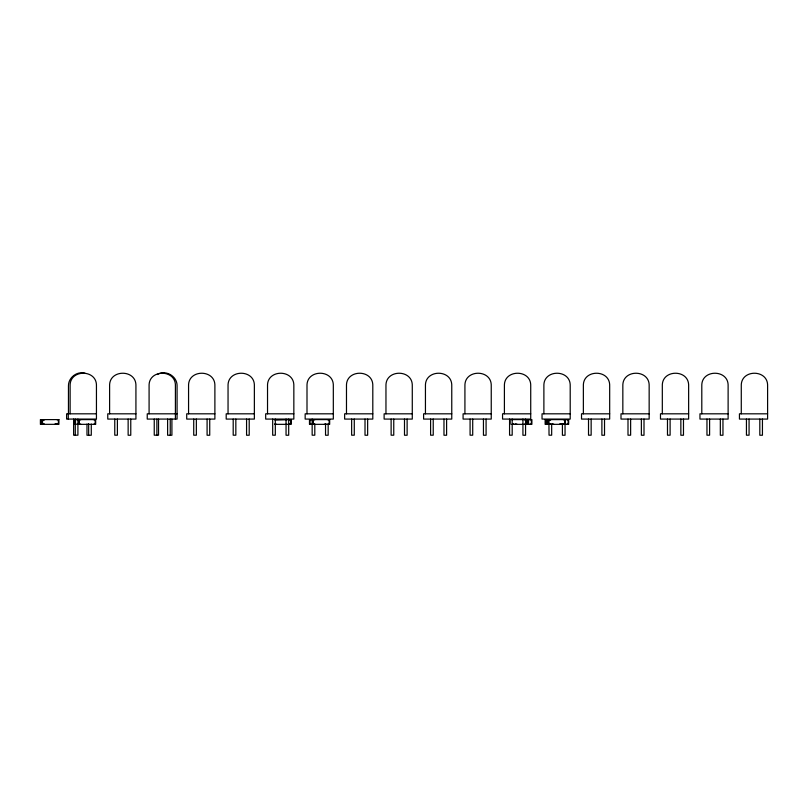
<?xml version="1.0" encoding="UTF-8"?>
<svg xmlns="http://www.w3.org/2000/svg" width="808" height="808" viewBox="0 0 808 808"><rect width="100%" height="100%" fill="white"/><g stroke="black" fill="none" stroke-linecap="round" stroke-linejoin="round"><path stroke-width="1.21" d="M157.338 374.518C165.61 369.408 177.366 376.195 177.073 385.921L177.073 419.079L147.238 419.079L147.238 413.817L177.073 413.817M96.445 413.817L66.609 413.817L66.609 419.079L96.445 419.079L96.445 385.921C97.081 369.014 69.488 369.014 70.124 385.921L70.124 413.817M135.926 413.817L107.767 413.817L107.767 419.079L135.926 419.079L135.926 385.921C136.562 369.014 108.969 369.014 109.605 385.921L109.605 413.817M214.888 413.817L186.719 413.817L186.719 419.079L214.888 419.079L214.888 385.921C215.524 369.014 187.921 369.014 188.567 385.921L188.567 413.817M254.368 413.817L226.2 413.817L226.2 419.079L254.368 419.079L254.368 385.921C255.005 369.014 227.401 369.014 228.048 385.921L228.048 413.817M293.839 413.817L265.68 413.817L265.68 419.079L293.839 419.079L293.839 385.921C294.486 369.014 266.882 369.014 267.529 385.921L267.529 413.817M333.32 413.817L305.161 413.817L305.161 419.079L333.32 419.079L333.32 385.921C333.967 369.014 306.363 369.014 307 385.921L307 413.817M372.801 413.817L344.642 413.817L344.642 419.079L372.801 419.079L372.801 385.921C373.447 369.014 345.844 369.014 346.481 385.921L346.481 413.817M412.282 413.817L384.123 413.817L384.123 419.079L412.282 419.079L412.282 385.921C412.918 369.014 385.325 369.014 385.961 385.921L385.961 413.817M451.763 413.817L423.604 413.817L423.604 419.079L451.763 419.079L451.763 385.921C452.399 369.014 424.806 369.014 425.442 385.921L425.442 413.817M491.244 413.817L463.085 413.817L463.085 419.079L491.244 419.079L491.244 385.921C491.88 369.014 464.287 369.014 464.923 385.921L464.923 413.817M530.725 413.817L502.556 413.817L502.556 419.079L530.725 419.079L530.725 385.921C531.361 369.014 503.758 369.014 504.404 385.921L504.404 413.817M570.206 413.817L542.037 413.817L542.037 419.079L570.206 419.079L570.206 385.921C570.842 369.014 543.239 369.014 543.885 385.921L543.885 413.817M609.676 413.817L581.518 413.817L581.518 419.079L609.676 419.079L609.676 385.921C610.323 369.014 582.72 369.014 583.366 385.921L583.366 413.817M649.157 413.817L620.999 413.817L620.999 419.079L649.157 419.079L649.157 385.921C649.804 369.014 622.2 369.014 622.837 385.921L622.837 413.817M688.638 413.817L660.479 413.817L660.479 419.079L688.638 419.079L688.638 385.921C689.285 369.014 661.681 369.014 662.318 385.921L662.318 413.817M728.119 413.817L699.96 413.817L699.96 419.079L728.119 419.079L728.119 385.921C728.755 369.014 701.162 369.014 701.798 385.921L701.798 413.817M767.6 413.817L739.441 413.817L739.441 419.079L767.6 419.079L767.6 385.921C768.236 369.014 740.643 369.014 741.279 385.921L741.279 413.817M75.932 419.604L73.831 419.604L73.831 424.341L75.932 424.341M523.624 419.604L512.141 419.604L512.141 420.13M524.776 419.604L531.886 419.604L531.886 424.341L524.776 424.341M75.932 420.13L74.356 420.13L74.356 423.816L75.932 423.816M274.902 420.13L291.223 419.604L291.223 424.341L274.811 424.341M524.776 420.13L528.028 420.13L528.028 423.816L524.776 423.816M274.902 423.816L276.488 424.341M515.575 423.816L517.15 424.341M552.339 423.816L553.924 424.341M77.083 424.341L95.677 424.341L95.677 419.604L77.598 419.604L77.598 420.13M511.706 424.341L523.624 424.341M85.022 373.205C77.013 370.902 68.306 377.578 68.458 385.921L68.458 413.817M762.439 419.079L762.439 435.239L759.813 435.239L759.813 419.079M749.067 419.079L749.067 435.189L746.44 435.189L746.44 419.079M722.958 419.079L722.958 435.239L720.332 435.239L720.332 419.079M709.596 419.079L709.596 435.189L706.96 435.189L706.96 419.079M683.477 419.079L683.477 435.239L680.851 435.239L680.851 419.079M670.115 419.079L670.115 435.189L667.479 435.189L667.479 419.079M644.006 419.079L644.006 435.239L641.37 435.239L641.37 419.079M630.634 419.079L630.634 435.189L627.998 435.189L627.998 419.079M604.525 419.079L604.525 435.239L601.889 435.239L601.889 419.079M591.153 419.079L591.153 435.189L588.517 435.189L588.517 419.079M566.549 424.341L568.135 423.816L568.135 420.13L566.549 419.604L568.66 419.604L568.66 424.341L545.137 424.341L545.137 419.604L565.317 419.604L565.317 424.341M565.045 424.049L565.045 435.239L562.408 435.239L562.408 424.049M563.216 419.604L564.792 420.13L564.792 423.816L559.873 423.816L559.873 424.341M563.216 423.816L563.216 424.341M561.54 423.816L561.54 424.341M551.672 424.038L551.672 435.189L549.036 435.189L548.905 419.604M550.581 419.604L550.581 420.13L545.663 420.13L545.663 423.816L550.581 423.816L550.581 424.341M548.481 419.604L548.481 424.341M547.238 419.604L547.238 424.341M546.804 419.604L546.804 424.341M529.785 419.604L531.361 420.13L531.361 423.816L529.785 424.341M528.553 419.604L528.553 424.341M526.877 419.604L526.877 424.341M526.452 419.604L526.452 424.341M525.564 419.079L525.564 435.239L522.928 435.239L522.928 419.079M513.817 424.341L513.817 423.816L512.141 424.341M512.191 419.079L512.191 435.189L509.565 435.189L509.565 419.079M510.03 419.604L510.03 424.341M486.083 419.079L486.083 435.239L483.447 435.239L483.447 419.079M472.71 419.079L472.71 435.189L470.084 435.189L470.084 419.079M446.602 419.079L446.602 435.239L443.976 435.239L443.976 419.079M433.229 419.079L433.229 435.189L430.603 435.189L430.603 419.079M407.121 419.079L407.121 435.239L404.495 435.239L404.495 419.079M393.759 419.079L393.759 435.189L391.123 435.189L391.123 419.079M367.64 419.079L367.64 435.239L365.014 435.239L365.014 419.079M354.278 419.079L354.278 435.189L351.642 435.189L351.642 419.079M328.169 424.049L328.169 435.239L325.533 435.239L325.533 424.049M327.563 419.604L329.139 420.13L329.139 423.816L327.563 424.341M325.887 424.341L325.887 423.816L324.22 424.341M314.928 419.604L313.342 420.13L313.342 423.816L314.928 424.341M314.797 424.038L314.797 435.189L312.161 435.189L312.161 419.079M289.113 419.604L290.698 420.13L290.698 423.816L289.113 424.341M288.688 419.079L288.688 435.239L286.052 435.239L286.052 419.079M275.316 419.079L275.316 435.189L272.68 435.189L272.68 419.079M249.207 419.079L249.207 435.239L246.571 435.239L246.571 419.079M235.835 419.079L235.835 435.189L233.199 435.189L233.199 419.079M209.727 419.079L209.727 435.239L207.09 435.239L207.09 419.079M196.354 419.079L196.354 435.189L193.728 435.189L193.728 419.079M175.407 419.079L175.407 385.921C176.043 369.014 148.45 369.014 149.086 385.921L149.086 413.817M171.912 419.079L171.912 435.239L167.609 435.239L167.609 419.079M170.246 419.079L170.246 435.239M158.54 419.079L158.54 435.189L154.247 435.189L154.247 419.079M156.873 419.079L156.873 435.189M130.765 419.079L130.765 435.239L128.139 435.239L128.139 419.079M117.392 419.079L117.392 435.189L114.766 435.189L114.766 419.079M93.577 419.604L95.152 420.13L95.152 423.816L93.577 424.341M91.284 424.049L91.284 435.239L86.981 435.239L86.981 424.049M88.658 424.049L88.658 435.239M88.567 423.816L88.567 424.341M80.941 419.604L79.366 420.13L79.366 423.816L80.941 424.341M78.841 419.604L78.841 424.341M77.911 419.079L77.911 435.189L73.619 435.189L73.619 419.079M77.598 423.816L77.598 424.341M75.498 419.604L75.498 424.341M75.285 419.079L75.285 435.189M68.286 413.817L68.286 419.079M56.812 419.604L58.388 420.13L58.388 423.816L55.136 423.816L55.136 424.341M56.812 423.816L56.812 424.341M44.177 419.604L44.177 420.13L40.925 420.13L40.925 423.816L44.177 423.816L44.177 424.341M42.592 420.13L42.501 424.341M42.066 419.604L42.066 424.341M58.913 419.604L40.4 419.604L40.4 424.341L58.913 424.341L58.913 419.604M311.585 419.604L309.474 419.604L309.474 424.341L311.585 424.341L309.999 423.816L309.999 420.13L311.585 419.604M329.664 419.604L312.817 419.604L312.817 424.341L329.664 424.341L329.664 419.604"/></g></svg>
